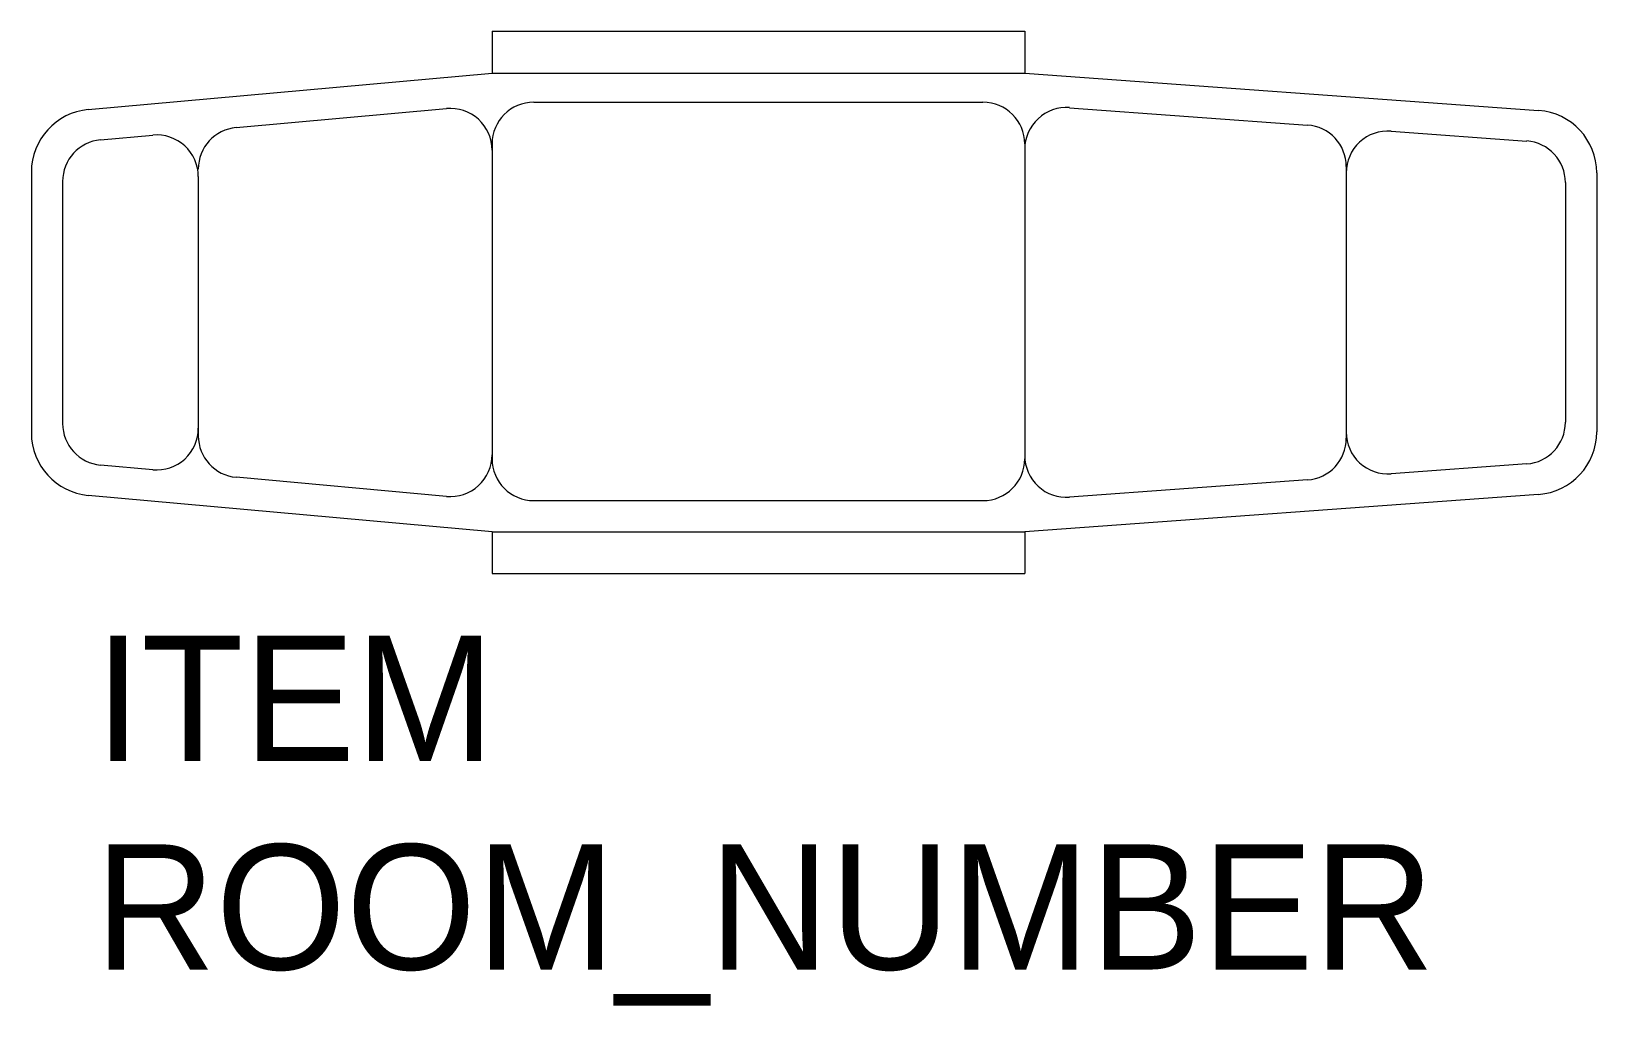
# Model space of a CAD drawing. Extents: x 0 to 1.9, y -0.53 to 0.66.
import ezdxf

# ---------------------------------------------------------------- set-up
doc = ezdxf.new("R2010")
doc.units = 0
doc.header["$LTSCALE"] = 24
doc.layers.get('0').update_dxf_attribs({"linetype": 'CONTINUOUS'})
doc.styles.add('ATT', font='txt')

msp = doc.modelspace()

# ---------------------------------------------------------------- linework, layer by layer
at = {"color": 0, "linetype": 'BYBLOCK'}
for p, q in [((0.5597, 0.6599), (1.2079, 0.6599)), ((0.5597, 0.6599), (0.5597, 0.6091)), ((1.2079, 0.6599), (1.2079, 0.6091)), ((0.0683, 0.5646), (0.5597, 0.6091)), ((0.5597, 0.6091), (1.2079, 0.6091)), ((1.2079, 0.6091), (1.8333, 0.5635)), ((-0.001, 0.4887), (-0.001, 0.1707)), ((1.904, 0.4875), (1.904, 0.172)), ((1.8333, 0.096), (1.2079, 0.0503)), ((0.5597, 0.0503), (0.0683, 0.0948)), ((0.5597, 0.0503), (1.2079, 0.0503)), ((0.5597, 0.0503), (0.5597, -0.0005)), ((1.2079, 0.0503), (1.2079, -0.0005)), ((0.5597, -0.0005), (1.2079, -0.0005))]:
    msp.add_line(p, q, dxfattribs=at)
at = {"color": 9, "linetype": 'BYBLOCK'}
for p, q in [((0.6105, 0.5736), (1.1571, 0.5736)), ((0.2484, 0.5427), (0.5043, 0.5658)), ((1.2624, 0.5669), (1.5521, 0.5458)), ((0.0833, 0.5277), (0.1468, 0.5334)), ((1.6537, 0.5384), (1.8188, 0.5263)), ((0.5597, 0.5228), (0.5597, 0.1393)), ((1.2079, 0.5228), (1.2079, 0.1393)), ((0.0371, 0.4771), (0.0371, 0.1823)), ((0.2022, 0.4829), (0.2022, 0.1674)), ((1.5992, 0.4951), (1.5992, 0.1643)), ((1.8659, 0.4757), (1.8659, 0.1838)), ((0.1468, 0.126), (0.0833, 0.1317)), ((0.5043, 0.0936), (0.2484, 0.1168)), ((1.8188, 0.1331), (1.6537, 0.121)), ((1.5521, 0.1136), (1.2624, 0.0925)), ((0.6105, 0.0885), (1.1571, 0.0885))]:
    msp.add_line(p, q, dxfattribs=at)
for centre, start, end in [((0.6105, 0.5228), 90, 180), ((1.1571, 0.5228), 0, 90), ((0.5089, 0.5152), 0, 95.1767), ((1.2587, 0.5163), 85.826, 180), ((0.1514, 0.4829), 0, 95.1767), ((0.253, 0.4921), 95.1767, 180), ((1.5484, 0.4951), 0, 85.826), ((1.65, 0.4877), 85.826, 180), ((0.0879, 0.4771), 95.1767, 180), ((1.8151, 0.4757), 0, 85.826), ((0.0879, 0.1823), 180, 264.8233), ((0.1514, 0.1766), 264.8233, 0), ((1.65, 0.1717), 180, 274.174), ((1.8151, 0.1838), 274.174, 0), ((0.253, 0.1674), 180, 264.8233), ((1.5484, 0.1643), 274.174, 0), ((0.5089, 0.1442), 264.8233, 0), ((0.6105, 0.1393), 180, 270), ((1.1571, 0.1393), 270, 0), ((1.2587, 0.1432), 180, 274.174)]:
    msp.add_arc(centre, 0.0508, start, end, dxfattribs=at)
at = {"color": 0, "linetype": 'BYBLOCK'}
for centre, start, end in [((0.0752, 0.4887), 95.1767, 180), ((1.8278, 0.4875), 0, 85.826), ((1.8278, 0.172), 274.174, 0), ((0.0752, 0.1707), 180, 264.8233)]:
    msp.add_arc(centre, 0.0762, start, end, dxfattribs=at)

# ---------------------------------------------------------------- texts
at = {"color": 0, "linetype": 'BYBLOCK', "style": 'ATT'}
for tag, p, s, flags in [('ITEM', (0.0762, -0.2286), 'RECOVERY CHAIR', 3), ('ROOM_NUMBER', (0.0762, -0.4826), '', 1)]:
    msp.add_attdef(tag, p, s, height=0.1524, dxfattribs=dict(at, flags=flags))

doc.saveas('drawing.dxf')
